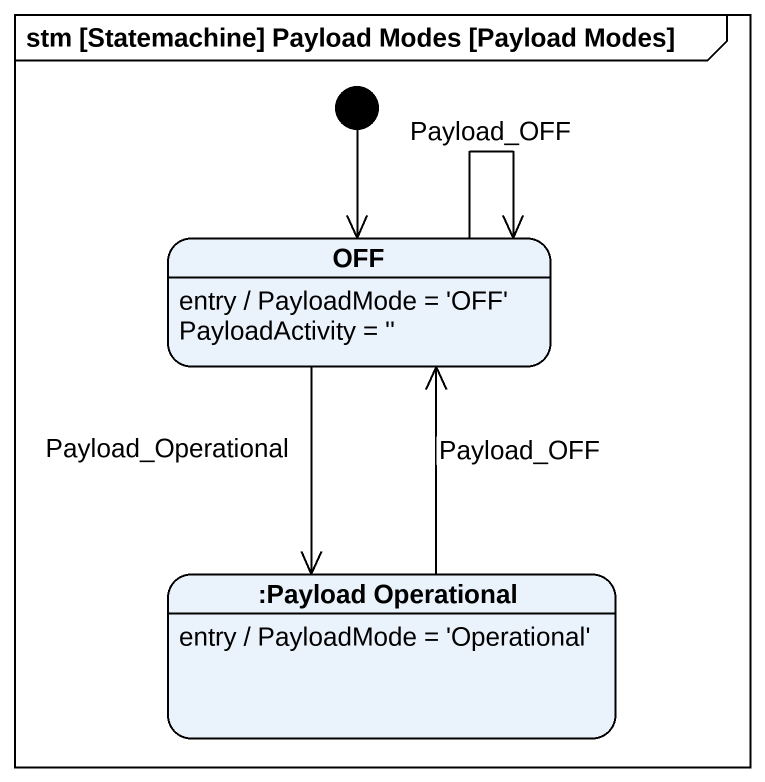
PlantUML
@startuml
mainframe stm [Statemachine] Payload Modes [Payload Modes]
hide empty description
state OFF
OFF : entry / PayloadMode = 'OFF' PayloadActivity = ''
state ":Payload Operational" as Payload_Operational
Payload_Operational : entry / PayloadMode = 'Operational'
[*] --> OFF
OFF --> OFF : Payload_OFF
OFF --> Payload_Operational : Payload_Operational
Payload_Operational -up-> OFF : Payload_OFF
@enduml
